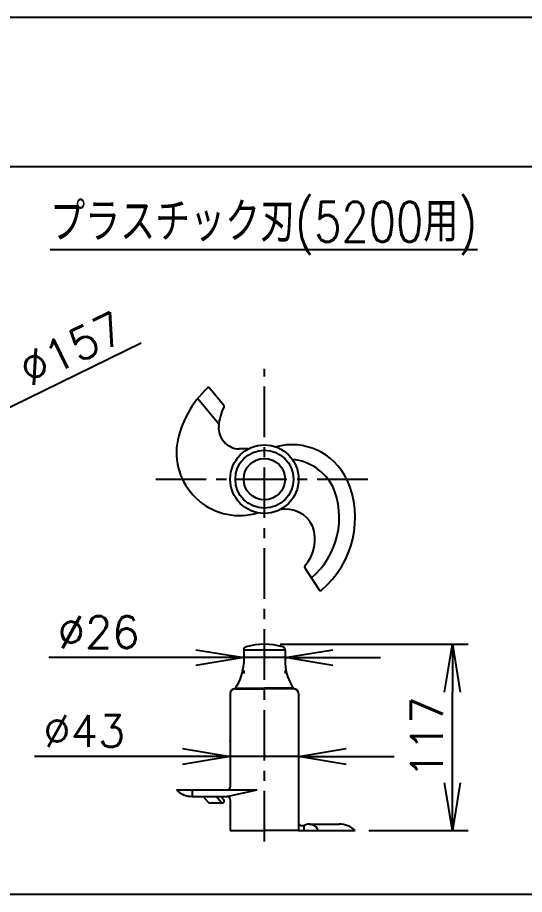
# Model space of a CAD drawing. Extents: x 115 to 2025, y 0 to 1377.
# Drawn here: x 807.8 to 967.1, y 1101.4 to 1376.8 of the extents above; entities that cross this region are included whole.
import ezdxf
from ezdxf.enums import TextEntityAlignment as Align

# ---------------------------------------------------------------- set-up
doc = ezdxf.new("R2010")
doc.units = 0
doc.header["$LTSCALE"] = 0.5
doc.header["$MEASUREMENT"] = 0
doc.header["$PDMODE"] = 3
doc.header["$PDSIZE"] = 2.5
doc.linetypes.add('CENTER', pattern=[50.8, 31.75, -6.35, 6.35, -6.35])
doc.layers.get('0').update_dxf_attribs({"linetype": 'CONTINUOUS'})
doc.layers.get('Defpoints').update_dxf_attribs({"linetype": 'CONTINUOUS'})
for name, color, linetype in [('DANMEN', 7, 'CONTINUOUS'), ('SIYOU', 7, 'CONTINUOUS'), ('SUNPOU', 7, 'CONTINUOUS'), ('WAKU', 7, 'CONTINUOUS')]:
    doc.layers.add(name, color=color, linetype=linetype)
doc.styles.get("Standard").update_dxf_attribs({"font": 'romans.shx', "bigfont": 'extfont.shx'})
doc.dimstyles.new('STYLE_1', dxfattribs={"dimscale": 5, "dimtxt": 2, "dimasz": 3, "dimexe": 1, "dimexo": 1, "dimgap": 0.6, "dimtad": 3, "dimdec": 0, "dimlfac": 2, "dimzin": 0, "dimdsep": 46, "dimtxsty": 'STANDARD', "dimblk1": 'OPEN', "dimblk2": 'OPEN', "dimsah": 1, "dimcen": 1.5, "dimadec": 0, "dimazin": 0, "dimtfac": 1, "dimtdec": 0, "dimtmove": 0, "dimatfit": 0, "dimldrblk": 'DOTSMALL', "dimfxl": 1, "dimtvp": 1, "dimtolj": 1, "dimtzin": 0, "dimarcsym": 0})

# ---------------------------------------------------------------- blocks, each defined once
blk = doc.blocks.new('_OPEN')
at = {"color": 0, "linetype": 'ByBlock'}
for p, q in [((-1, 0.167), (0, 0)), ((0, 0), (-1, -0.167)), ((0, 0), (-1, 0))]:
    blk.add_line(p, q, dxfattribs=at)
blk = doc.blocks.new('*D27')
at = {"layer": 'Defpoints', "color": 0}
for p in [(778.76, 1241.39), (708.24, 1206.9)]:
    blk.add_point(p, dxfattribs=at)
at = {"layer": 'SUNPOU', "color": 0, "lineweight": -2}
for p, q in [((792.23, 1247.97), (846.6, 1274.56)), ((708.24, 1206.9), (778.76, 1241.39)), ((694.76, 1200.31), (681.29, 1193.72))]:
    blk.add_line(p, q, dxfattribs=at)
at = {"layer": 'SUNPOU', "color": 0, "lineweight": -2, "xscale": 15, "yscale": 15, "zscale": 15}
for p, rotation in [((778.76, 1241.39), 206.0609276596093), ((708.24, 1206.9), 26.06092765960935)]:
    blk.add_blockref('_OPEN', p, dxfattribs=dict(at, rotation=rotation))
at = {"layer": 'SUNPOU', "color": 0, "insert": (824.78, 1272.8), "char_height": 10, "attachment_point": 5, "rotation": 26.0609}
blk.add_mtext('\\A1;∅157', dxfattribs=at)
blk = doc.blocks.new('_DotSmall')
at = {"color": 0, "linetype": 'ByBlock', "const_width": 0.5}
blk.add_lwpolyline([(-0.0625, 0, 1), (0.0625, 0, 1)], format="xyb", close=True, dxfattribs=at)
blk = doc.blocks.new('*D57')
at = {"layer": 'Defpoints', "color": 0}
for p in [(878.87, 1176.69), (891.87, 1176.69), (878.87, 1175.74)]:
    blk.add_point(p, dxfattribs=at)
at = {"layer": 'SUNPOU', "color": 0, "lineweight": -2}
for p, q in [((863.87, 1175.74), (817.64, 1175.74)), ((891.87, 1175.74), (878.87, 1175.74)), ((906.87, 1175.74), (921.87, 1175.74)), ((878.87, 1171.69), (878.87, 1170.74)), ((891.87, 1171.69), (891.87, 1170.74))]:
    blk.add_line(p, q, dxfattribs=at)
at = {"layer": 'SUNPOU', "color": 0, "lineweight": -2, "xscale": 15, "yscale": 15, "zscale": 15}
blk.add_blockref('_OPEN', (878.87, 1175.74), dxfattribs=at)
at = {"layer": 'SUNPOU', "color": 0, "lineweight": -2, "xscale": 15, "yscale": 15, "zscale": 15, "rotation": 180}
blk.add_blockref('_OPEN', (891.87, 1175.74), dxfattribs=at)
at = {"layer": 'SUNPOU', "color": 0, "insert": (833.25, 1183.74), "char_height": 10, "attachment_point": 5}
blk.add_mtext('\\A1;%%C26', dxfattribs=at)
blk = doc.blocks.new('*D58')
at = {"layer": 'Defpoints', "color": 0}
for p in [(896.12, 1145.93), (874.62, 1144.7), (874.62, 1144.56)]:
    blk.add_point(p, dxfattribs=at)
at = {"layer": 'SUNPOU', "color": 0, "lineweight": -2}
for p, q in [((874.62, 1149.56), (874.62, 1149.7)), ((859.62, 1144.7), (813.15, 1144.7)), ((896.12, 1144.7), (874.62, 1144.7)), ((911.12, 1144.7), (926.12, 1144.7)), ((896.12, 1140.93), (896.12, 1139.7))]:
    blk.add_line(p, q, dxfattribs=at)
at = {"layer": 'SUNPOU', "color": 0, "lineweight": -2, "xscale": 15, "yscale": 15, "zscale": 15}
blk.add_blockref('_OPEN', (874.62, 1144.7), dxfattribs=at)
at = {"layer": 'SUNPOU', "color": 0, "lineweight": -2, "xscale": 15, "yscale": 15, "zscale": 15, "rotation": 180}
blk.add_blockref('_OPEN', (896.12, 1144.7), dxfattribs=at)
at = {"layer": 'SUNPOU', "color": 0, "insert": (828.77, 1152.7), "char_height": 10, "attachment_point": 5}
blk.add_mtext('\\A1;%%C43', dxfattribs=at)
blk = doc.blocks.new('*D59')
at = {"layer": 'Defpoints', "color": 0}
for p in [(885.37, 1179.94), (944.45, 1179.94), (913.24, 1121.44)]:
    blk.add_point(p, dxfattribs=at)
at = {"layer": 'SUNPOU', "color": 0, "lineweight": -2}
for p, q in [((890.37, 1179.94), (949.45, 1179.94)), ((944.45, 1136.44), (944.45, 1164.94)), ((918.24, 1121.44), (949.45, 1121.44))]:
    blk.add_line(p, q, dxfattribs=at)
at = {"layer": 'SUNPOU', "color": 0, "lineweight": -2, "xscale": 15, "yscale": 15, "zscale": 15}
for p, rotation in [((944.45, 1179.94), 90), ((944.45, 1121.44), 270)]:
    blk.add_blockref('_OPEN', p, dxfattribs=dict(at, rotation=rotation))
at = {"layer": 'SUNPOU', "color": 0, "insert": (936.45, 1150.69), "char_height": 10, "attachment_point": 5, "rotation": 90}
blk.add_mtext('\\A1;117', dxfattribs=at)

msp = doc.modelspace()

# ---------------------------------------------------------------- linework, layer by layer
at = {"color": 2}
for p, q in [((868.21, 1260.39), (872.66, 1255.05)), ((864.41, 1257.13), (871.07, 1249.14)), ((880.34, 1241.29), (877.42, 1241.29)), ((898.09, 1203.97), (902.55, 1197.01)), ((878.87, 1178.19), (891.87, 1178.19)), ((878.87, 1178.19), (878.87, 1173.94)), ((891.87, 1178.19), (891.87, 1173.94)), ((876.12, 1165.94), (885.37, 1165.94)), ((876.25, 1166.19), (885.37, 1166.19)), ((876.25, 1166.19), (876.25, 1165.94)), ((894.5, 1166.19), (885.37, 1166.19)), ((894.62, 1165.94), (885.37, 1165.94)), ((894.5, 1166.19), (894.5, 1165.94)), ((874.62, 1164.44), (874.62, 1135.19)), ((896.12, 1164.44), (896.12, 1121.44)), ((857.71, 1134.19), (883.12, 1134.19)), ((862.71, 1134.19), (862.71, 1132.19)), ((862.71, 1132.19), (873.62, 1132.19)), ((866.13, 1132.19), (867.68, 1130.36)), ((870.34, 1132.19), (872.04, 1130.19)), ((871.65, 1132.19), (872.69, 1130.97)), ((873.62, 1132.19), (883.12, 1134.19)), ((868.06, 1130.19), (872.04, 1130.19)), ((872.04, 1130.19), (872.27, 1130.19)), ((874.62, 1131.19), (874.62, 1121.44)), ((874.62, 1121.44), (885.37, 1121.44)), ((896.12, 1121.44), (885.37, 1121.44)), ((896.12, 1121.44), (913.89, 1121.44)), ((897.76, 1122.94), (897.12, 1122.94)), ((897.76, 1122.94), (897.76, 1121.44)), ((899.32, 1123.44), (908.89, 1123.44))]:
    msp.add_line(p, q, dxfattribs=at)
for radius in [10.75, 9.12, 6.5]:
    msp.add_circle((885.37, 1231.79), radius, dxfattribs=at)
for centre, radius, start, end in [((889.01, 1237.33), 31.58, 132.9799, 169.9366), ((867.83, 1260.07), 0.5, 39.8056, 132.9799), ((886.26, 1247.42), 15.29, 152.3963, 176.3547), ((872.27, 1254.73), 0.5, 332.3963, 39.8056), ((877.65, 1247.94), 6.66, 176.1637, 268.0061), ((877.57, 1240.19), 19.83, 172.3053, 287.0246), ((893.97, 1223.28), 19.32, 26.1549, 105.0652), ((892.62, 1221.9), 16.14, 27.8972, 84.489), ((884.16, 1219.67), 29.73, 310.0933, 24.0554), ((884.16, 1219.67), 24.73, 310.0933, 24.0554), ((892.03, 1212.88), 9.48, 25.2462, 101.2601), ((888.51, 1212.92), 12.74, 319.0547, 18.3019), ((898.5, 1204.25), 0.5, 139.0547, 213.6901), ((902.96, 1197.29), 0.5, 213.6901, 313.6077), ((879.87, 1178.19), 1, 105.466, 180), ((885.37, 1158.31), 21.62, 74.534, 105.466), ((890.87, 1178.19), 1, 0, 74.534), ((864.33, 1174.54), 14.55, 324.963, 357.6136), ((906.42, 1174.54), 14.55, 182.3864, 215.037), ((876.12, 1164.44), 1.5, 90, 180), ((894.62, 1164.44), 1.5, 0, 90), ((873.62, 1135.19), 1, 270, 0), ((862.46, 1138.81), 6.63, 224.2307, 272.1665), ((873.62, 1131.19), 1, 0, 90), ((868.06, 1130.69), 0.5, 220.3053, 270), ((872.27, 1130.69), 0.5, 270, 46.4878), ((897.12, 1123.94), 1, 180, 270), ((899.42, 1120.44), 3, 19.4392, 123.6069), ((909.14, 1116.81), 6.63, 44.2307, 92.1665)]:
    msp.add_arc(centre, radius, start, end, dxfattribs=at)
at = {"layer": 'DANMEN', "color": 2, "linetype": 'CENTER'}
for p, q in [((885.37, 1118.02), (885.37, 1266.42)), ((851.2, 1231.79), (917.88, 1231.79))]:
    msp.add_line(p, q, dxfattribs=at)
at = {"layer": 'SIYOU', "color": 7}
for p, q in [((195.18, 1330), (1561.26, 1330)), ((1191.96, 1101.38), (195.18, 1101.38))]:
    msp.add_line(p, q, dxfattribs=at)
at = {"layer": 'WAKU', "color": 6}
msp.add_line((2025, 1376.75), (115, 1376.75), dxfattribs=at)

# ---------------------------------------------------------------- texts
at = {"layer": 'SIYOU', "color": 1, "width": 0.8}
msp.add_text('%%Uプラスチック刃(5200用)', height=12.5, dxfattribs=at).set_placement((885.18, 1306.36), align=Align.CENTER)

# ---------------------------------------------------------------- dimensions: what is measured, and where the dimension line sits
at = {"layer": 'SUNPOU'}
dim = msp.add_diameter_dim_2p(p1=(708.24, 1206.9), p2=(778.76, 1241.39), dimstyle='STYLE_1', dxfattribs=at)
dim.commit()
dim.dimension.update_dxf_attribs({"geometry": '*D27', "text_midpoint": (828.29, 1265.61), "dimtype": 163})
dim = msp.add_linear_dim(base=(878.87, 1175.74), p1=(891.87, 1176.69), p2=(878.87, 1176.69), text='%%C<>', dimstyle='STYLE_1', dxfattribs=at)
dim.commit()
dim.dimension.update_dxf_attribs({"geometry": '*D57', "text_midpoint": (833.25, 1183.74)})
dim = msp.add_linear_dim(base=(944.45, 1179.94), p1=(913.24, 1121.44), p2=(885.37, 1179.94), angle=90, dimstyle='STYLE_1', dxfattribs=at)
dim.commit()
dim.dimension.update_dxf_attribs({"geometry": '*D59', "text_midpoint": (936.45, 1150.69)})
dim = msp.add_linear_dim(base=(874.62, 1144.7), p1=(896.12, 1145.93), p2=(874.62, 1144.56), text='%%C<>', dimstyle='STYLE_1', dxfattribs=at)
dim.commit()
dim.dimension.update_dxf_attribs({"geometry": '*D58', "text_midpoint": (828.77, 1144.7), "dimtype": 160})

doc.saveas('drawing.dxf')
